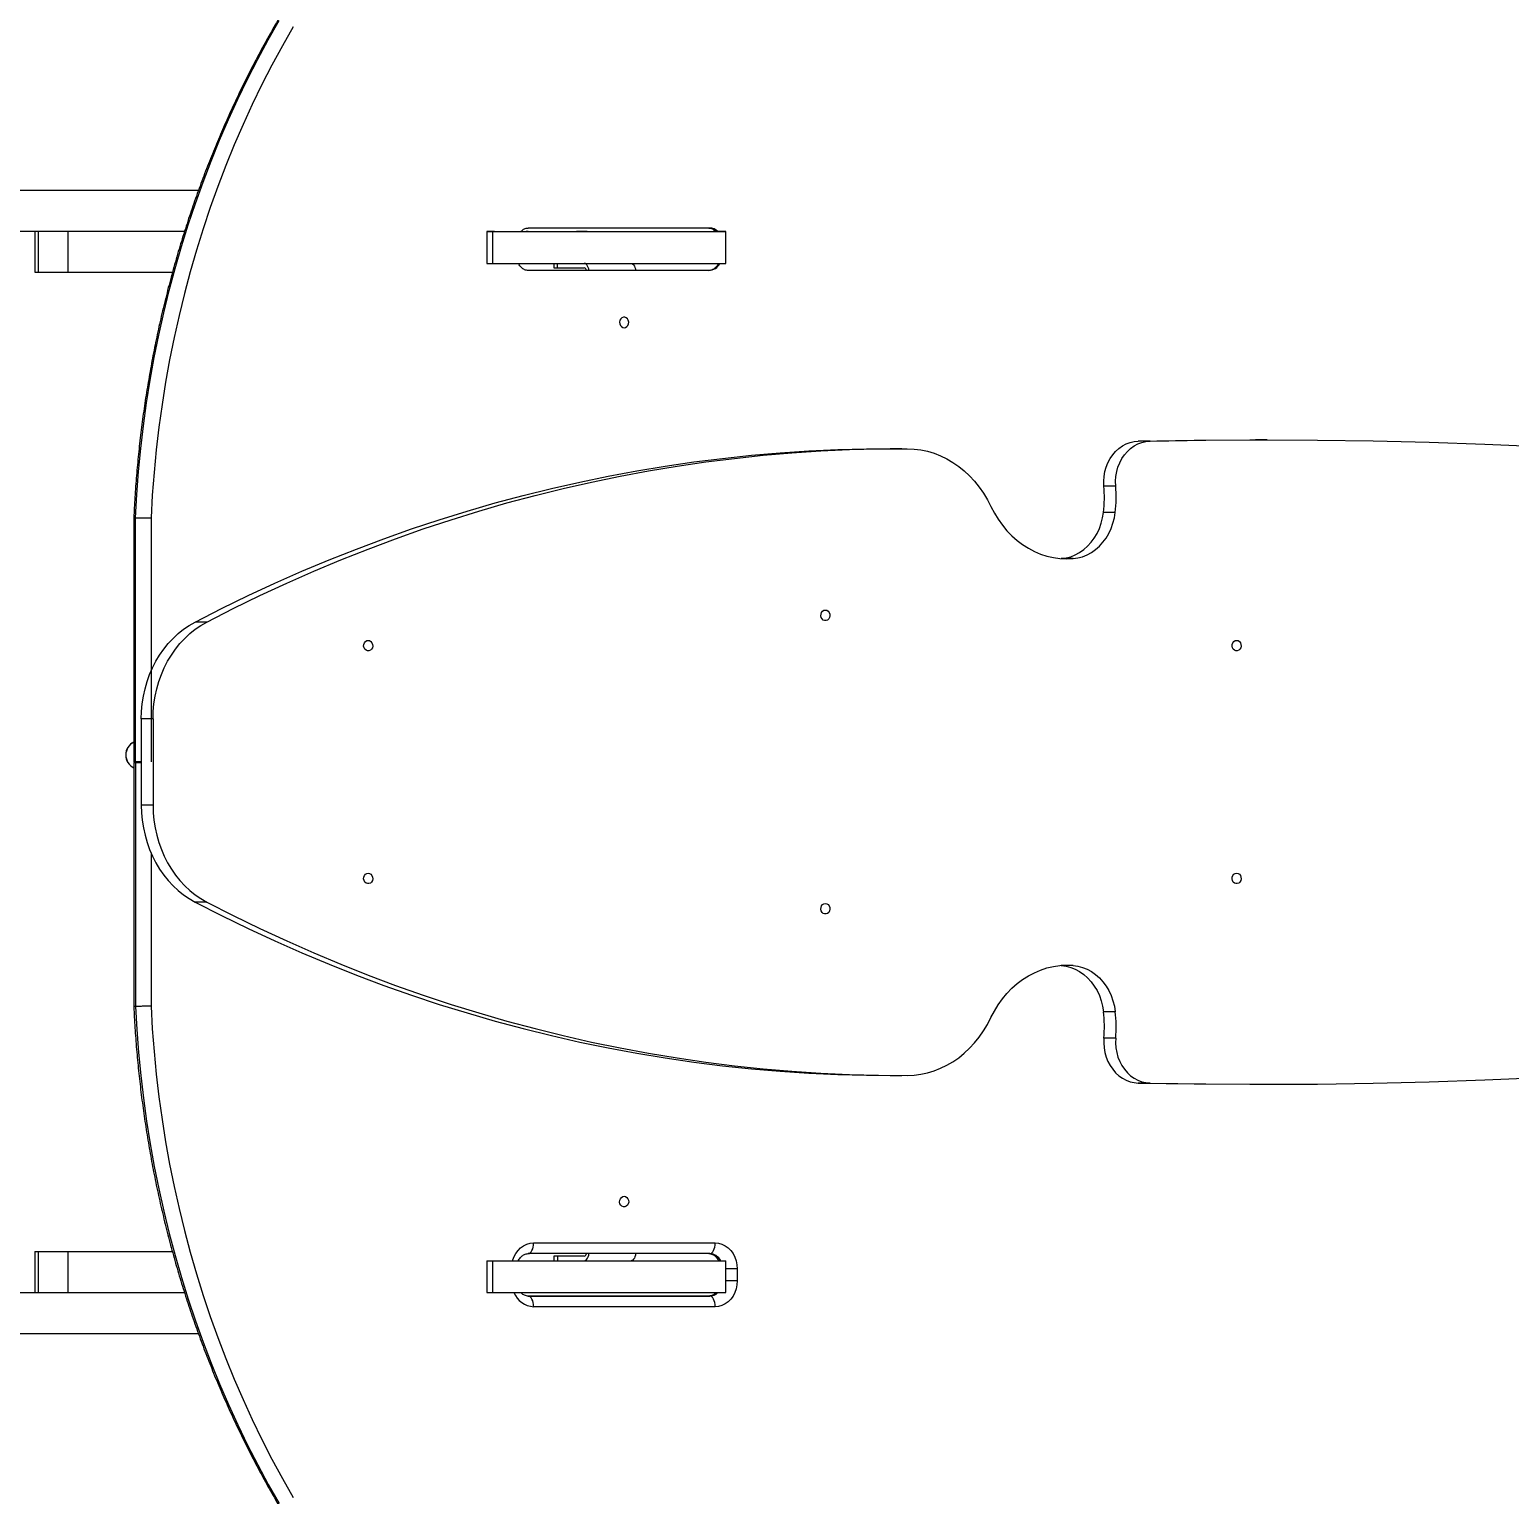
# Model space of a CAD drawing. Header units: millimetres. Extents: x -4497 to 6095, y -4369 to 5149.
# Drawn here: x 226 to 1203, y 267 to 1233 of the extents above; entities that cross this region are included whole.
import ezdxf

# ---------------------------------------------------------------- set-up
doc = ezdxf.new("R2010")
doc.units = ezdxf.units.MM
for name, color, linetype in [('DIKOM_ОБЪЕКТ', 7, 'Continuous'), ('DIKOM_РАЗМЕР_ЗОНА', 7, 'Continuous'), ('DIKOM_РАЗМЕР_ОБЪЕКТА', 7, 'Continuous')]:
    doc.layers.add(name, color=color, linetype=linetype)
doc.styles.add('style1', font='arial.ttf', dxfattribs={"width": 0.8})
doc.dimstyles.new('1-50', dxfattribs={"dimtxt": 300, "dimasz": 200, "dimexe": 100, "dimexo": 0, "dimgap": 100, "dimtad": 1, "dimdec": 0, "dimtxsty": 'style1', "dimcen": 0, "dimclrd": 7, "dimclre": 7, "dimadec": 1, "dimazin": 2, "dimtfac": 1, "dimtdec": 0, "dimtmove": 1, "dimatfit": 3, "dimfxl": 0, "dimlwd": 25, "dimlwe": 18, "dimarcsym": 0})

# ---------------------------------------------------------------- blocks, each defined once
blk = doc.blocks.new('*D16')
at = {"layer": 'Defpoints', "color": 0, "transparency": 16777216}
for p in [(2687.53, 2896.12), (-2996.62, -636.25), (2687.53, -3528.16)]:
    blk.add_point(p, dxfattribs=at)
at = {"layer": 'DIKOM_РАЗМЕР_ОБЪЕКТА', "color": 7, "lineweight": 18, "transparency": 16777216}
for p, q in [((2687.53, 2896.12), (2687.53, -3628.16)), ((-2996.62, -636.25), (-2996.62, -3628.16))]:
    blk.add_line(p, q, dxfattribs=at)
at = {"layer": 'DIKOM_РАЗМЕР_ОБЪЕКТА', "color": 7, "lineweight": 25, "transparency": 16777216}
blk.add_line((-2796.62, -3528.16), (2487.53, -3528.16), dxfattribs=at)
at = {"layer": 'DIKOM_РАЗМЕР_ОБЪЕКТА', "color": 7, "transparency": 16777216}
for points in [[(-2796.62, -3494.83), (-2796.62, -3561.49), (-2996.62, -3528.16)], [(2487.53, -3494.83), (2487.53, -3561.49), (2687.53, -3528.16)]]:
    blk.add_solid(points, dxfattribs=at)
at = {"layer": 'DIKOM_РАЗМЕР_ОБЪЕКТА', "color": 0, "transparency": 16777216, "insert": (-154.54, -3274.99), "char_height": 300, "attachment_point": 5, "style": 'style1'}
blk.add_mtext('5650', dxfattribs=at)
blk = doc.blocks.new('*D13')
at = {"layer": 'Defpoints', "color": 0, "transparency": 16777216}
for p in [(4432.1, 3349.17), (-4496.62, 560.65), (4432.1, -4268.66)]:
    blk.add_point(p, dxfattribs=at)
at = {"layer": 'DIKOM_РАЗМЕР_ЗОНА', "color": 7, "lineweight": 18, "transparency": 16777216}
for p, q in [((4432.1, 3349.17), (4432.1, -4368.66)), ((-4496.62, 560.65), (-4496.62, -4368.66))]:
    blk.add_line(p, q, dxfattribs=at)
at = {"layer": 'DIKOM_РАЗМЕР_ЗОНА', "color": 7, "lineweight": 25, "transparency": 16777216}
blk.add_line((-4296.62, -4268.66), (4232.1, -4268.66), dxfattribs=at)
at = {"layer": 'DIKOM_РАЗМЕР_ЗОНА', "color": 7, "transparency": 16777216}
for points in [[(-4296.62, -4235.33), (-4296.62, -4301.99), (-4496.62, -4268.66)], [(4232.1, -4235.33), (4232.1, -4301.99), (4432.1, -4268.66)]]:
    blk.add_solid(points, dxfattribs=at)
at = {"layer": 'DIKOM_РАЗМЕР_ЗОНА', "color": 0, "transparency": 16777216, "insert": (111.53, -3942.99), "char_height": 300, "attachment_point": 5, "style": 'style1'}
blk.add_mtext('8900', dxfattribs=at)

msp = doc.modelspace()

# ---------------------------------------------------------------- linework, layer by layer
at = {"layer": 'DIKOM_ОБЪЕКТ', "color": 7, "linetype": 'Continuous', "lineweight": 15}
for p, q in [((-961.1, 1127.25), (337.91, 1127.25)), ((-884.52, 1100.25), (328.74, 1100.25)), ((229.84, 1100.25), (229.84, 1073.25)), ((232.15, 1100.25), (232.15, 1073.25)), ((251.76, 1100.25), (251.76, 1073.25)), ((528.13, 1100.1), (528.13, 1079.1)), ((531.93, 1100.1), (531.93, 1079.1)), ((550.62, 1100.1), (554.03, 1100.1)), ((554.03, 1100.1), (554.03, 1100.1)), ((675.13, 1102.39), (555.34, 1102.39)), ((681.77, 1100.1), (678.78, 1100.1)), ((685.89, 1079.1), (685.89, 1100.1)), ((555.34, 1074.39), (555.34, 1074.39)), ((674.61, 1074.39), (555.34, 1074.39)), ((572.23, 1079.09), (572.23, 1076.1)), ((574.83, 1076.1), (574.83, 1079.09)), ((574.83, 1076.1), (592.43, 1076.1)), ((229.84, 1073.25), (232.15, 1073.25)), ((232.15, 1073.25), (251.76, 1073.25)), ((251.76, 1073.25), (320.72, 1073.25)), ((802.01, 956.84), (794.25, 956.84)), ((965.65, 961.88), (957.89, 961.88)), ((1042.95, 962.71), (1035.18, 962.71)), ((942.98, 932.22), (935.22, 932.22)), ((295.18, 911.31), (295.18, 750.38)), ((296.27, 750.38), (296.27, 911.34)), ((306.57, 911.14), (306.56, 750.38)), ((942.69, 914.84), (934.93, 914.84)), ((914.85, 884.34), (907.08, 884.34)), ((343.36, 842.48), (335.6, 842.48)), ((307.91, 778.57), (300.15, 778.57)), ((300.15, 778.57), (300.15, 721.77)), ((307.91, 778.57), (307.91, 721.77)), ((295.18, 749.96), (295.18, 589.03)), ((296.27, 749.96), (296.27, 589)), ((300.15, 749.96), (298.8, 749.96)), ((307.91, 721.77), (300.15, 721.77)), ((306.56, 690.25), (306.57, 589.2)), ((343.36, 657.86), (335.6, 657.86)), ((914.85, 616.01), (907.08, 616.01)), ((942.7, 585.51), (934.93, 585.51)), ((942.98, 568.13), (935.22, 568.13)), ((794.24, 543.5), (802.01, 543.5)), ((965.65, 538.47), (957.89, 538.47)), ((1035.16, 537.64), (1042.92, 537.64)), ((558.97, 432.96), (678.75, 432.96)), ((229.84, 427.25), (229.84, 400.25)), ((229.84, 427.25), (232.15, 427.25)), ((232.15, 427.25), (232.15, 400.25)), ((232.15, 427.25), (251.76, 427.25)), ((251.76, 427.25), (251.76, 400.25)), ((251.76, 427.25), (320.69, 427.25)), ((528.13, 421.25), (528.13, 400.25)), ((528.13, 421.25), (531.93, 421.25)), ((531.93, 421.25), (531.93, 400.25)), ((531.93, 421.25), (685.89, 421.25)), ((675.13, 425.96), (555.34, 425.96)), ((572.23, 424.25), (572.23, 421.25)), ((574.83, 424.25), (572.23, 424.25)), ((574.83, 424.25), (574.83, 421.25)), ((592.43, 424.25), (574.83, 424.25)), ((675.13, 425.96), (674.61, 425.96)), ((685.89, 400.25), (685.89, 421.25)), ((693.3, 415.96), (693.3, 407.96)), ((693.3, 407.96), (685.89, 407.96)), ((-884.52, 400.25), (328.7, 400.25)), ((528.13, 400.25), (531.93, 400.25)), ((531.93, 400.25), (685.89, 400.25)), ((555.34, 397.96), (675.13, 397.96)), ((674.61, 397.96), (555.34, 397.96)), ((678.75, 390.96), (558.97, 390.96)), ((675.13, 397.96), (674.61, 397.96)), ((-961.1, 373.25), (337.87, 373.25))]:
    msp.add_line(p, q, dxfattribs=at)
at = {"layer": 'DIKOM_ОБЪЕКТ', "color": 7, "linetype": 'Continuous', "lineweight": 15, "flags": 128}
for points in [[(296.27, 911.34), (297.12, 926.54), (298.28, 941.72), (299.75, 956.87), (301.52, 971.96), (303.6, 987.01), (305.99, 1001.99), (308.67, 1016.9), (311.66, 1031.74), (314.95, 1046.48), (318.54, 1061.13), (322.42, 1075.68), (326.6, 1090.12), (331.07, 1104.43), (335.82, 1118.62), (340.87, 1132.68), (346.19, 1146.59), (351.8, 1160.35), (357.68, 1173.94), (363.84, 1187.38), (370.27, 1200.63), (376.97, 1213.71), (383.93, 1226.6), (391.15, 1239.29)], [(400.38, 1235.14), (393.24, 1222.6), (386.36, 1209.87), (379.75, 1196.95), (373.39, 1183.86), (367.3, 1170.59), (361.49, 1157.15), (355.95, 1143.56), (350.68, 1129.82), (345.69, 1115.93), (340.99, 1101.91), (336.57, 1087.77), (332.44, 1073.51), (328.61, 1059.13), (325.06, 1044.66), (321.81, 1030.09), (318.85, 1015.43), (316.19, 1000.7), (313.83, 985.9), (311.77, 971.03), (310.02, 956.12), (308.56, 941.16), (307.41, 926.16), (306.57, 911.14)], [(533.14, 1100.1), (531.56, 1100.1), (530.22, 1100.1), (529.19, 1100.1), (528.49, 1100.1), (528.16, 1100.1), (528.21, 1100.1), (528.63, 1100.1), (529.41, 1100.1), (530.52, 1100.1), (531.93, 1100.1)], [(531.93, 1100.1), (536.64, 1100.1), (541.57, 1100.1), (546.68, 1100.09), (551.96, 1100.09), (557.39, 1100.09), (562.95, 1100.09), (568.62, 1100.09), (574.37, 1100.09), (580.18, 1100.09), (586.04, 1100.09), (591.91, 1100.09), (597.78, 1100.09), (603.62, 1100.09), (609.42, 1100.09), (615.14, 1100.09), (620.77, 1100.09), (626.29, 1100.09), (631.67, 1100.09), (636.9, 1100.09), (641.95, 1100.1), (646.8, 1100.1), (651.44, 1100.1), (655.85, 1100.1), (660.01, 1100.1), (663.91, 1100.1), (667.53, 1100.1), (670.85, 1100.1), (673.87, 1100.1), (676.57, 1100.1), (678.94, 1100.1), (680.98, 1100.1), (682.67, 1100.1), (684.01, 1100.1), (685, 1100.1), (685.62, 1100.1), (685.88, 1100.1), (685.78, 1100.1), (685.32, 1100.1), (684.49, 1100.1), (683.31, 1100.1), (681.77, 1100.1)], [(550.49, 1100.13), (551.52, 1100.13), (554.43, 1100.13), (557.7, 1100.13), (561.31, 1100.13), (565.27, 1100.13), (569.58, 1100.13), (574.24, 1100.13), (579.23, 1100.13), (584.57, 1100.12), (590.25, 1100.12), (596.26, 1100.12), (602.61, 1100.12), (609.29, 1100.12), (616.31, 1100.12), (623.64, 1100.12), (631.31, 1100.12), (639.29, 1100.11), (647.6, 1100.11), (656.22, 1100.11), (665.15, 1100.11), (674.39, 1100.11), (679.27, 1100.11)], [(551.45, 1100.1), (552.79, 1100.1), (553.9, 1100.1), (554.74, 1100.1), (555.27, 1100.1), (555.46, 1100.1), (555.31, 1100.1), (554.83, 1100.1), (554.03, 1100.1)], [(587.25, 1100.1), (587.44, 1100.1), (587.99, 1100.1), (588.84, 1100.1), (589.89, 1100.1), (591.04, 1100.1), (592.16, 1100.1), (593.12, 1100.1), (593.83, 1100.1), (594.2, 1100.1), (594.2, 1100.1), (593.83, 1100.1), (593.12, 1100.1), (592.16, 1100.1), (591.04, 1100.1), (589.89, 1100.1), (588.84, 1100.1), (587.99, 1100.1), (587.44, 1100.1), (587.25, 1100.1)], [(679.25, 1100.1), (678.48, 1100.1), (677.79, 1100.1), (677.47, 1100.1), (677.53, 1100.1), (677.97, 1100.1), (678.78, 1100.1)], [(528.13, 1079.1), (528.21, 1079.1), (528.63, 1079.1), (529.41, 1079.1), (530.52, 1079.1), (531.93, 1079.1)], [(531.93, 1079.1), (536.64, 1079.1), (541.57, 1079.1), (546.68, 1079.09), (551.96, 1079.09), (557.39, 1079.09), (562.95, 1079.09), (568.62, 1079.09), (574.37, 1079.09), (580.18, 1079.09), (586.04, 1079.09), (591.91, 1079.09), (597.78, 1079.09), (603.62, 1079.09), (609.42, 1079.09), (615.14, 1079.09), (620.77, 1079.09), (626.29, 1079.09), (631.67, 1079.09), (636.9, 1079.09), (641.95, 1079.1), (646.8, 1079.1), (651.44, 1079.1), (655.85, 1079.1), (660.01, 1079.1), (663.91, 1079.1), (667.53, 1079.1), (670.85, 1079.1), (673.87, 1079.1), (676.57, 1079.1), (678.94, 1079.1), (680.98, 1079.1), (682.67, 1079.1), (684.01, 1079.1), (685, 1079.1), (685.62, 1079.1), (685.88, 1079.1), (685.89, 1079.1)], [(572.23, 1076.1), (572.35, 1076.1), (572.83, 1076.1), (573.66, 1076.1), (574.83, 1076.1)], [(595.46, 1074.39), (595.3, 1075.4), (595.01, 1076.43), (594.63, 1077.34), (594.16, 1078.09), (593.62, 1078.64), (593.04, 1078.99), (592.43, 1079.1)], [(623.23, 1079.1), (623.84, 1078.99), (624.42, 1078.65), (624.96, 1078.09), (625.43, 1077.34), (625.82, 1076.44), (626.1, 1075.4), (626.27, 1074.39)], [(618.7, 1036.6), (619.67, 1036.79), (620.54, 1037.34), (621.21, 1038.19), (621.61, 1039.24), (621.69, 1040.39), (621.45, 1041.51), (620.91, 1042.47), (620.13, 1043.18), (619.2, 1043.55), (618.21, 1043.55), (617.28, 1043.18), (616.5, 1042.47), (615.96, 1041.51), (615.72, 1040.39), (615.8, 1039.24), (616.2, 1038.19), (616.86, 1037.34), (617.73, 1036.79), (618.7, 1036.6)], [(335.6, 842.48), (353.04, 851.38), (370.61, 859.95), (388.31, 868.16), (406.11, 876.02), (424.04, 883.53), (442.06, 890.68), (460.19, 897.47), (478.41, 903.91), (496.73, 909.98), (515.13, 915.69), (533.61, 921.03), (552.16, 926.01), (570.79, 930.61), (589.47, 934.85), (608.22, 938.72), (627.02, 942.22), (645.87, 945.34), (664.76, 948.09), (683.69, 950.47), (702.65, 952.47), (721.63, 954.1), (740.64, 955.35), (759.66, 956.22), (778.7, 956.72), (794.25, 956.84)], [(343.36, 842.48), (360.81, 851.38), (378.38, 859.95), (396.07, 868.16), (413.88, 876.02), (431.8, 883.53), (449.83, 890.68), (467.95, 897.47), (486.18, 903.91), (504.49, 909.98), (522.89, 915.69), (541.37, 921.03), (559.93, 926.01), (578.55, 930.61), (597.24, 934.85), (615.99, 938.72), (634.79, 942.22), (653.63, 945.34), (672.53, 948.09), (691.45, 950.47), (710.41, 952.47), (729.4, 954.1), (748.41, 955.35), (767.43, 956.22), (786.46, 956.72), (805.5, 956.84)], [(805.5, 956.84), (809.97, 956.63), (814.43, 956.06), (818.84, 955.13), (823.18, 953.83), (827.43, 952.17), (831.57, 950.17), (835.58, 947.84), (839.44, 945.17), (843.13, 942.2), (846.62, 938.93), (849.92, 935.37), (852.99, 931.56), (855.82, 927.5), (858.39, 923.22), (860.71, 918.73)], [(935.22, 932.22), (935.12, 935.4), (935.35, 938.58), (935.89, 941.7), (936.74, 944.73), (937.89, 947.62), (939.32, 950.34), (941.01, 952.83), (942.95, 955.08), (945.09, 957.05), (947.42, 958.71), (949.9, 960.04), (952.49, 961.02), (955.17, 961.63), (957.89, 961.88)], [(942.98, 932.22), (942.89, 935.4), (943.11, 938.58), (943.65, 941.7), (944.5, 944.73), (945.65, 947.62), (947.08, 950.34), (948.78, 952.83), (950.71, 955.08), (952.86, 957.05), (955.19, 958.71), (957.66, 960.04), (960.26, 961.02), (962.93, 961.63), (965.65, 961.88)], [(957.89, 961.88), (994.71, 962.48), (1031.53, 962.71), (1035.18, 962.71)], [(965.65, 961.88), (1002.47, 962.48), (1039.29, 962.71), (1076.12, 962.56), (1112.94, 962.03), (1149.75, 961.13), (1186.56, 959.85), (1223.35, 958.19), (1260.13, 956.16), (1296.9, 953.76), (1333.64, 950.98)], [(860.71, 918.73), (862.95, 914.4), (865.47, 910.27), (868.25, 906.39), (871.27, 902.75), (874.52, 899.4), (877.97, 896.33), (881.61, 893.59), (885.42, 891.17), (889.38, 889.09), (893.45, 887.37), (897.63, 886.01), (901.88, 885.02), (906.18, 884.41), (910.51, 884.18), (914.85, 884.34)], [(907.08, 884.34), (910.24, 884.78), (913.33, 885.62), (916.34, 886.83), (919.22, 888.4), (921.94, 890.31), (924.47, 892.55), (926.79, 895.09), (928.87, 897.9), (930.68, 900.95), (932.21, 904.21), (933.43, 907.63), (934.34, 911.19), (934.93, 914.84)], [(914.85, 884.34), (918, 884.78), (921.1, 885.62), (924.1, 886.83), (926.98, 888.4), (929.7, 890.31), (932.23, 892.55), (934.55, 895.09), (936.63, 897.9), (938.44, 900.95), (939.97, 904.21), (941.2, 907.63), (942.11, 911.19), (942.69, 914.84)], [(751.48, 850.44), (752.45, 850.25), (753.32, 849.7), (753.99, 848.85), (754.38, 847.79), (754.47, 846.65), (754.22, 845.53), (753.69, 844.56), (752.91, 843.86), (751.97, 843.48), (750.99, 843.48), (750.06, 843.86), (749.28, 844.56), (748.74, 845.53), (748.5, 846.65), (748.58, 847.79), (748.97, 848.85), (749.64, 849.7), (750.51, 850.25), (751.48, 850.44)], [(300.15, 778.57), (300.3, 783.6), (300.77, 788.6), (301.54, 793.55), (302.61, 798.43), (303.98, 803.2), (305.63, 807.84), (307.57, 812.33), (309.79, 816.65), (312.26, 820.77), (314.97, 824.68), (317.92, 828.34), (321.09, 831.75), (324.46, 834.88), (328.01, 837.72), (331.73, 840.26), (335.6, 842.48)], [(307.91, 778.57), (308.07, 783.6), (308.53, 788.6), (309.3, 793.55), (310.37, 798.43), (311.74, 803.2), (313.4, 807.84), (315.34, 812.33), (317.55, 816.65), (320.02, 820.77), (322.74, 824.68), (325.69, 828.34), (328.86, 831.75), (332.23, 834.88), (335.78, 837.72), (339.5, 840.26), (343.36, 842.48)], [(449.84, 830.43), (450.81, 830.24), (451.68, 829.7), (452.35, 828.85), (452.74, 827.79), (452.83, 826.65), (452.58, 825.53), (452.05, 824.56), (451.27, 823.86), (450.33, 823.48), (449.35, 823.48), (448.42, 823.86), (447.64, 824.56), (447.1, 825.53), (446.86, 826.65), (446.94, 827.79), (447.33, 828.85), (448, 829.7), (448.87, 830.24), (449.84, 830.43)], [(1022.72, 830.44), (1023.7, 830.25), (1024.56, 829.7), (1025.23, 828.85), (1025.63, 827.8), (1025.71, 826.65), (1025.47, 825.53), (1024.93, 824.57), (1024.15, 823.86), (1023.22, 823.48), (1022.23, 823.48), (1021.3, 823.86), (1020.52, 824.57), (1019.98, 825.53), (1019.74, 826.65), (1019.82, 827.8), (1020.22, 828.85), (1020.88, 829.7), (1021.75, 830.25), (1022.72, 830.44)], [(296.27, 750.38), (295.63, 750.38), (295.27, 750.38), (295.18, 750.38)], [(298.8, 749.96), (297.62, 749.96), (296.64, 749.96), (295.89, 749.96), (295.4, 749.96), (295.19, 749.96), (295.27, 749.96), (295.63, 749.96), (296.27, 749.96)], [(300.15, 750.38), (299.5, 750.38), (298.24, 750.38), (297.15, 750.38), (296.27, 750.38)], [(296.27, 749.96), (297.15, 749.96), (298.24, 749.96), (299.5, 749.96), (300.15, 749.96)], [(300.15, 721.77), (300.3, 716.74), (300.77, 711.74), (301.54, 706.79), (302.61, 701.91), (303.98, 697.14), (305.64, 692.5), (307.57, 688.01), (309.79, 683.69), (312.26, 679.57), (314.97, 675.66), (317.92, 672), (321.09, 668.59), (324.46, 665.46), (328.01, 662.62), (331.73, 660.08), (335.6, 657.86)], [(307.91, 721.77), (308.07, 716.74), (308.53, 711.74), (309.3, 706.79), (310.37, 701.91), (311.74, 697.14), (313.4, 692.5), (315.34, 688.01), (317.55, 683.69), (320.02, 679.57), (322.74, 675.66), (325.69, 672), (328.86, 668.59), (332.23, 665.46), (335.78, 662.62), (339.5, 660.08), (343.36, 657.86)], [(449.84, 676.91), (450.81, 676.72), (451.68, 676.17), (452.35, 675.32), (452.75, 674.27), (452.83, 673.12), (452.58, 672), (452.05, 671.04), (451.27, 670.33), (450.34, 669.96), (449.35, 669.96), (448.42, 670.33), (447.64, 671.04), (447.1, 672), (446.86, 673.12), (446.94, 674.27), (447.34, 675.32), (448, 676.17), (448.87, 676.72), (449.84, 676.91)], [(1022.72, 676.91), (1023.7, 676.72), (1024.56, 676.17), (1025.23, 675.32), (1025.63, 674.27), (1025.71, 673.12), (1025.47, 672), (1024.93, 671.04), (1024.15, 670.33), (1023.22, 669.96), (1022.23, 669.96), (1021.3, 670.33), (1020.52, 671.04), (1019.98, 672), (1019.74, 673.12), (1019.82, 674.27), (1020.22, 675.32), (1020.88, 676.17), (1021.75, 676.72), (1022.72, 676.91)], [(335.6, 657.86), (353.04, 648.96), (370.61, 640.39), (388.31, 632.18), (406.12, 624.32), (424.04, 616.81), (442.06, 609.66), (460.19, 602.87), (478.41, 596.44), (496.73, 590.36), (515.13, 584.66), (533.61, 579.31), (552.16, 574.34), (570.79, 569.73), (589.48, 565.49), (608.22, 561.62), (627.02, 558.12), (645.87, 555), (664.76, 552.25), (683.69, 549.87), (702.65, 547.87), (721.64, 546.25), (740.64, 545), (759.67, 544.12), (778.7, 543.63), (794.24, 543.5)], [(343.36, 657.86), (360.81, 648.96), (378.38, 640.39), (396.07, 632.18), (413.88, 624.32), (431.8, 616.81), (449.83, 609.66), (467.96, 602.87), (486.18, 596.44), (504.49, 590.36), (522.89, 584.66), (541.37, 579.31), (559.93, 574.34), (578.55, 569.73), (597.24, 565.49), (615.99, 561.62), (634.79, 558.12), (653.64, 555), (672.53, 552.25), (691.45, 549.87), (710.41, 547.87), (729.4, 546.25), (748.41, 545), (767.43, 544.12), (786.46, 543.63), (805.5, 543.51)], [(751.48, 656.91), (752.45, 656.72), (753.32, 656.17), (753.99, 655.32), (754.39, 654.27), (754.47, 653.12), (754.22, 652), (753.69, 651.04), (752.91, 650.33), (751.98, 649.96), (750.99, 649.96), (750.06, 650.33), (749.28, 651.04), (748.74, 652), (748.5, 653.12), (748.58, 654.27), (748.98, 655.32), (749.64, 656.17), (750.51, 656.72), (751.48, 656.91)], [(860.71, 581.61), (862.95, 585.95), (865.47, 590.07), (868.25, 593.96), (871.27, 597.59), (874.52, 600.95), (877.97, 604.01), (881.61, 606.76), (885.42, 609.18), (889.38, 611.25), (893.45, 612.98), (897.63, 614.34), (901.88, 615.32), (906.18, 615.93), (910.51, 616.16), (914.85, 616.01)], [(907.08, 616.01), (910.24, 615.56), (913.33, 614.73), (916.34, 613.52), (919.22, 611.95), (921.94, 610.03), (924.47, 607.79), (926.79, 605.25), (928.87, 602.44), (930.68, 599.39), (932.21, 596.14), (933.43, 592.71), (934.34, 589.16), (934.93, 585.51)], [(914.85, 616.01), (918, 615.56), (921.1, 614.73), (924.1, 613.52), (926.98, 611.95), (929.7, 610.03), (932.24, 607.79), (934.55, 605.25), (936.63, 602.44), (938.44, 599.39), (939.97, 596.14), (941.2, 592.71), (942.11, 589.16), (942.7, 585.51)], [(296.27, 589), (297.12, 573.8), (298.28, 558.62), (299.75, 543.47), (301.52, 528.38), (303.6, 513.33), (305.99, 498.35), (308.67, 483.44), (311.66, 468.61), (314.95, 453.86), (318.54, 439.21), (322.42, 424.66), (326.6, 410.22), (331.07, 395.91), (335.82, 381.72), (340.87, 367.66), (346.19, 353.76), (351.8, 340), (357.68, 326.4), (363.84, 312.97), (370.27, 299.71), (376.97, 286.63), (383.93, 273.74), (391.15, 261.05)], [(306.57, 589.2), (307.41, 574.18), (308.56, 559.18), (310.02, 544.22), (311.77, 529.31), (313.83, 514.44), (316.19, 499.64), (318.85, 484.91), (321.81, 470.25), (325.06, 455.68), (328.61, 441.21), (332.44, 426.83), (336.57, 412.57), (340.99, 398.43), (345.69, 384.41), (350.68, 370.53), (355.95, 356.78), (361.49, 343.19), (367.3, 329.76), (373.39, 316.49), (379.75, 303.39), (386.36, 290.47), (393.24, 277.74), (400.38, 265.2)], [(805.5, 543.51), (809.98, 543.71), (814.43, 544.28), (818.84, 545.22), (823.18, 546.52), (827.43, 548.17), (831.57, 550.17), (835.58, 552.51), (839.44, 555.17), (843.13, 558.15), (846.63, 561.42), (849.92, 564.97), (852.99, 568.79), (855.82, 572.85), (858.4, 577.13), (860.71, 581.61)], [(935.22, 568.13), (935.12, 564.94), (935.35, 561.77), (935.89, 558.64), (936.74, 555.61), (937.89, 552.72), (939.32, 550.01), (941.01, 547.51), (942.95, 545.26), (945.09, 543.3), (947.42, 541.64), (949.9, 540.31), (952.5, 539.33), (955.17, 538.71), (957.89, 538.47)], [(942.98, 568.13), (942.89, 564.94), (943.11, 561.77), (943.65, 558.64), (944.5, 555.61), (945.65, 552.72), (947.08, 550.01), (948.78, 547.51), (950.71, 545.26), (952.86, 543.3), (955.19, 541.64), (957.66, 540.31), (960.26, 539.33), (962.94, 538.71), (965.65, 538.47)], [(965.65, 538.47), (1002.47, 537.86), (1039.3, 537.64), (1076.12, 537.79), (1112.94, 538.32), (1149.75, 539.22), (1186.56, 540.5), (1223.35, 542.15), (1260.13, 544.18), (1296.9, 546.59), (1333.64, 549.37)], [(957.89, 538.47), (994.71, 537.86), (1031.53, 537.64), (1035.16, 537.64)], [(618.7, 463.75), (619.67, 463.56), (620.54, 463.01), (621.21, 462.17), (621.61, 461.11), (621.69, 459.96), (621.45, 458.85), (620.91, 457.88), (620.13, 457.17), (619.2, 456.8), (618.21, 456.8), (617.28, 457.17), (616.5, 457.88), (615.96, 458.85), (615.72, 459.96), (615.8, 461.11), (616.2, 462.17), (616.86, 463.01), (617.73, 463.56), (618.7, 463.75)], [(545.14, 421.25), (546.01, 423.68), (547.2, 425.96), (548.68, 427.98), (550.42, 429.72), (552.36, 431.11), (554.47, 432.13), (556.69, 432.75), (558.97, 432.96)], [(555.34, 425.96), (556.05, 426.1), (556.73, 426.5), (557.36, 427.14), (557.91, 428.01), (558.36, 429.07), (558.69, 430.29), (558.9, 431.6), (558.97, 432.96)], [(675.13, 425.96), (675.84, 426.1), (676.52, 426.5), (677.14, 427.14), (677.69, 428.01), (678.14, 429.08), (678.48, 430.29), (678.68, 431.6), (678.75, 432.96)], [(678.75, 432.96), (681.03, 432.75), (683.25, 432.13), (685.36, 431.11), (687.3, 429.72), (689.04, 427.99), (690.52, 425.96), (691.71, 423.68), (692.59, 421.22), (693.12, 418.62), (693.3, 415.96)], [(592.43, 421.25), (593.04, 421.37), (593.62, 421.71), (594.16, 422.26), (594.63, 423.01), (595.01, 423.92), (595.3, 424.96), (595.46, 425.96)], [(626.27, 425.96), (626.1, 424.96), (625.82, 423.92), (625.43, 423.01), (624.96, 422.26), (624.42, 421.71), (623.84, 421.37), (623.23, 421.25)], [(693.3, 415.96), (692.06, 415.96), (690.73, 415.96), (689.36, 415.96), (688, 415.96), (686.71, 415.96), (685.89, 415.96)], [(693.3, 407.96), (693.12, 405.3), (692.59, 402.71), (691.71, 400.25), (690.52, 397.97), (689.04, 395.94), (687.3, 394.21), (685.36, 392.82), (683.25, 391.8), (681.03, 391.17), (678.75, 390.96)], [(558.97, 390.96), (558.9, 392.33), (558.69, 393.64), (558.36, 394.85), (557.91, 395.91), (557.36, 396.78), (556.73, 397.43), (556.05, 397.83), (555.34, 397.96)], [(678.75, 390.96), (678.68, 392.33), (678.48, 393.64), (678.14, 394.85), (677.69, 395.91), (677.14, 396.78), (676.52, 397.43), (675.84, 397.83), (675.13, 397.96)]]:
    msp.add_lwpolyline(points, dxfattribs=at)
at = {"layer": 'DIKOM_ОБЪЕКТ', "color": 7, "linetype": 'Continuous', "lineweight": 15}
for centre, radius, start, end in [((674.5, 1094.5), 7.89, 45.22755, 89.19306), ((675.02, 1094.5), 7.89, 45.22755, 89.19306), ((591.91, 1074.24), 1.93, 4.31875, 74.32618), ((674.28, 1082.86), 8.47, 272.25762, 333.66388), ((845.99, 925), 89.52, 353.48007, 4.62263), ((853.73, 925), 89.54, 353.48146, 4.62123), ((299.37, 754.84), 9.5, 116.18651, 243.81334), ((299.45, 754.84), 9.5, 116.65315, 243.34685), ((846, 575.34), 89.51, 355.37764, 6.52124), ((853.8, 575.34), 89.48, 355.37493, 6.52237), ((591.91, 426.11), 1.93, 285.66324, 355.66813), ((674.28, 417.5), 8.47, 26.3089, 87.73883), ((674.79, 417.5), 8.47, 26.3089, 87.73883), ((559.64, 405.59), 14.64, 201.38034, 267.37069), ((674.5, 405.86), 7.89, 270.80796, 314.77041), ((675.02, 405.86), 7.89, 270.81193, 314.76465)]:
    msp.add_arc(centre, radius, start, end, dxfattribs=at)
for points, knots in [([(593.35, 1448.73), (591.43, 1447.57), (585.9, 1444.21), (576.85, 1438.46), (566.24, 1431.37), (555.77, 1424.01), (545.44, 1416.37), (535.27, 1408.47), (525.24, 1400.32), (515.37, 1391.9), (505.66, 1383.23), (496.12, 1374.31), (486.76, 1365.14), (477.57, 1355.74), (468.56, 1346.1), (459.73, 1336.23), (451.09, 1326.13), (442.65, 1315.82), (434.41, 1305.28), (426.37, 1294.54), (418.54, 1283.59), (410.91, 1272.44), (403.5, 1261.1), (396.31, 1249.56), (389.34, 1237.85), (382.59, 1225.96), (376.07, 1213.89), (369.78, 1201.66), (363.72, 1189.27), (357.91, 1176.73), (352.33, 1164.04), (346.99, 1151.2), (341.9, 1138.24), (337.06, 1125.14), (332.47, 1111.92), (328.13, 1098.59), (324.04, 1085.15), (320.21, 1071.6), (316.64, 1057.96), (313.33, 1044.24), (310.28, 1030.43), (307.5, 1016.54), (304.98, 1002.58), (302.72, 988.57), (300.73, 974.5), (299.01, 960.38), (297.56, 946.22), (296.38, 932.02), (295.61, 920.38), (295.3, 913.47), (295.2, 911.31)], [0, 0, 0, 0, 0.011262, 0.032523, 0.053786, 0.07505, 0.096315, 0.117582, 0.138851, 0.160121, 0.181393, 0.202666, 0.22394, 0.245216, 0.266492, 0.28777, 0.309049, 0.330329, 0.351611, 0.372893, 0.394176, 0.41546, 0.436744, 0.45803, 0.479316, 0.500603, 0.52189, 0.543178, 0.564467, 0.585756, 0.607045, 0.628335, 0.649626, 0.670916, 0.692207, 0.713498, 0.73479, 0.756082, 0.777374, 0.798666, 0.819958, 0.841251, 0.862543, 0.883836, 0.905129, 0.926422, 0.947715, 0.969008, 0.990301, 1, 1, 1, 1]), ([(550.65, 1100.13), (550.71, 1100.21), (551.08, 1100.65), (551.86, 1101.25), (552.95, 1101.9), (554.12, 1102.31), (554.92, 1102.36), (555.34, 1102.39)], [0, 0, 0, 0, 0.042051, 0.263171, 0.491229, 0.730528, 1, 1, 1, 1]), ([(674.61, 1102.39), (674.76, 1102.39), (675.35, 1102.37), (676.31, 1102.17), (677.48, 1101.65), (678.48, 1101), (679.07, 1100.38), (679.33, 1100.11)], [0, 0, 0, 0, 0.096399, 0.372855, 0.604973, 0.824706, 1, 1, 1, 1]), ([(555.34, 1074.39), (555.19, 1074.39), (554.61, 1074.41), (553.65, 1074.61), (552.48, 1075.12), (551.39, 1075.86), (550.37, 1076.87), (549.54, 1077.97), (549.15, 1078.78), (549, 1079.1)], [0, 0, 0, 0, 0.067761, 0.262054, 0.425191, 0.579619, 0.743351, 0.900958, 1, 1, 1, 1]), ([(680.97, 1079.1), (680.93, 1079.01), (680.68, 1078.42), (680.06, 1077.49), (679.13, 1076.38), (678.1, 1075.52), (677, 1074.89), (675.83, 1074.47), (675.03, 1074.42), (674.61, 1074.39)], [0, 0, 0, 0, 0.028465, 0.1789, 0.330669, 0.485164, 0.644508, 0.811704, 1, 1, 1, 1]), ([(295.28, 911.31), (295.27, 911.31), (295.24, 911.33), (295.87, 911.34), (296.27, 911.34)], [0, 0, 0, 0, 0.381064, 1, 1, 1, 1]), ([(296.27, 911.34), (296.77, 911.34), (297.79, 911.33), (300.06, 911.3), (302.57, 911.24), (304.79, 911.19), (306.07, 911.15), (306.54, 911.14), (306.57, 911.14)], [0, 0, 0, 0, 0.214605, 0.429171, 0.643802, 0.858499, 0.993655, 1, 1, 1, 1]), ([(295.19, 589.03), (295.24, 587.87), (295.51, 581.96), (296.17, 571.32), (297.29, 557.12), (298.68, 542.95), (300.35, 528.82), (302.28, 514.74), (304.48, 500.71), (306.94, 486.74), (309.67, 472.84), (312.67, 459.01), (315.92, 445.26), (319.44, 431.6), (323.21, 418.04), (327.25, 404.57), (331.53, 391.22), (336.07, 377.97), (340.86, 364.85), (345.9, 351.86), (351.19, 338.99), (356.71, 326.27), (362.48, 313.7), (368.49, 301.27), (374.73, 289.01), (381.2, 276.91), (387.9, 264.97), (394.83, 253.22), (401.98, 241.65), (409.34, 230.26), (416.92, 219.07), (424.72, 208.08), (432.71, 197.29), (440.92, 186.71), (449.32, 176.35), (457.91, 166.2), (466.7, 156.28), (475.68, 146.59), (484.83, 137.14), (494.16, 127.92), (503.67, 118.95), (513.35, 110.23), (523.18, 101.76), (533.18, 93.54), (543.33, 85.59), (553.63, 77.9), (564.07, 70.48), (574.65, 63.33), (584.42, 57.05), (590.69, 53.24), (593.35, 51.63)], [0, 0, 0, 0, 0.005204, 0.026497, 0.04779, 0.069084, 0.090377, 0.111671, 0.132964, 0.154257, 0.175551, 0.196844, 0.218137, 0.23943, 0.260723, 0.282016, 0.303308, 0.324601, 0.345893, 0.367185, 0.388477, 0.409768, 0.431059, 0.45235, 0.47364, 0.49493, 0.516219, 0.537508, 0.558797, 0.580084, 0.601371, 0.622658, 0.643943, 0.665228, 0.686512, 0.707795, 0.729077, 0.750357, 0.771637, 0.792916, 0.814193, 0.83547, 0.856744, 0.878018, 0.89929, 0.92056, 0.941829, 0.963097, 0.984363, 1, 1, 1, 1]), ([(296.27, 589), (295.87, 589), (295.24, 589.01), (295.27, 589.03), (295.28, 589.03)], [0, 0, 0, 0, 0.619699, 1, 1, 1, 1]), ([(306.57, 589.2), (306.54, 589.2), (306.07, 589.19), (304.79, 589.15), (302.57, 589.09), (300.06, 589.04), (297.79, 589.01), (296.77, 589), (296.27, 589)], [0, 0, 0, 0, 0.006345, 0.141502, 0.3562, 0.570832, 0.78541, 1, 1, 1, 1]), ([(548.99, 421.25), (549.03, 421.35), (549.27, 421.94), (549.9, 422.86), (550.82, 423.97), (551.86, 424.84), (552.95, 425.47), (554.12, 425.88), (554.92, 425.94), (555.34, 425.96)], [0, 0, 0, 0, 0.028395, 0.178849, 0.330636, 0.485141, 0.644511, 0.811735, 1, 1, 1, 1]), ([(674.61, 425.96), (674.76, 425.96), (675.35, 425.95), (676.31, 425.74), (677.48, 425.23), (678.57, 424.49), (679.59, 423.48), (680.41, 422.38), (680.8, 421.57), (680.96, 421.25)], [0, 0, 0, 0, 0.067766, 0.262057, 0.425206, 0.579644, 0.74339, 0.901, 1, 1, 1, 1]), ([(555.34, 397.96), (555.19, 397.97), (554.61, 397.98), (553.65, 398.18), (552.48, 398.7), (551.47, 399.36), (550.89, 399.98), (550.62, 400.25)], [0, 0, 0, 0, 0.096269, 0.372354, 0.604161, 0.823579, 1, 1, 1, 1]), ([(679.34, 400.25), (679.27, 400.17), (678.88, 399.71), (678.1, 399.1), (677, 398.46), (675.83, 398.05), (675.03, 397.99), (674.61, 397.96)], [0, 0, 0, 0, 0.048952, 0.268454, 0.494884, 0.732475, 1, 1, 1, 1])]:
    msp.add_open_spline(points, degree=3, knots=knots, dxfattribs=at)

# ---------------------------------------------------------------- dimensions: what is measured, and where the dimension line sits
at = {"layer": 'DIKOM_РАЗМЕР_ЗОНА'}
dim = msp.add_linear_dim(base=(4432.1, -4268.66), p1=(-4496.62, 560.65), p2=(4432.1, 3349.17), text='8900', dimstyle='1-50', dxfattribs=at)
dim.commit()
dim.dimension.update_dxf_attribs({"geometry": '*D13', "text_midpoint": (111.53, -4196.16), "dimtype": 160})
at = {"layer": 'DIKOM_РАЗМЕР_ОБЪЕКТА'}
dim = msp.add_linear_dim(base=(2687.53, -3528.16), p1=(-2996.62, -636.25), p2=(2687.53, 2896.12), text='5650', dimstyle='1-50', dxfattribs=at)
dim.commit()
dim.dimension.update_dxf_attribs({"geometry": '*D16', "text_midpoint": (-154.54, -3528.16), "dimtype": 160})

doc.saveas('drawing.dxf')
